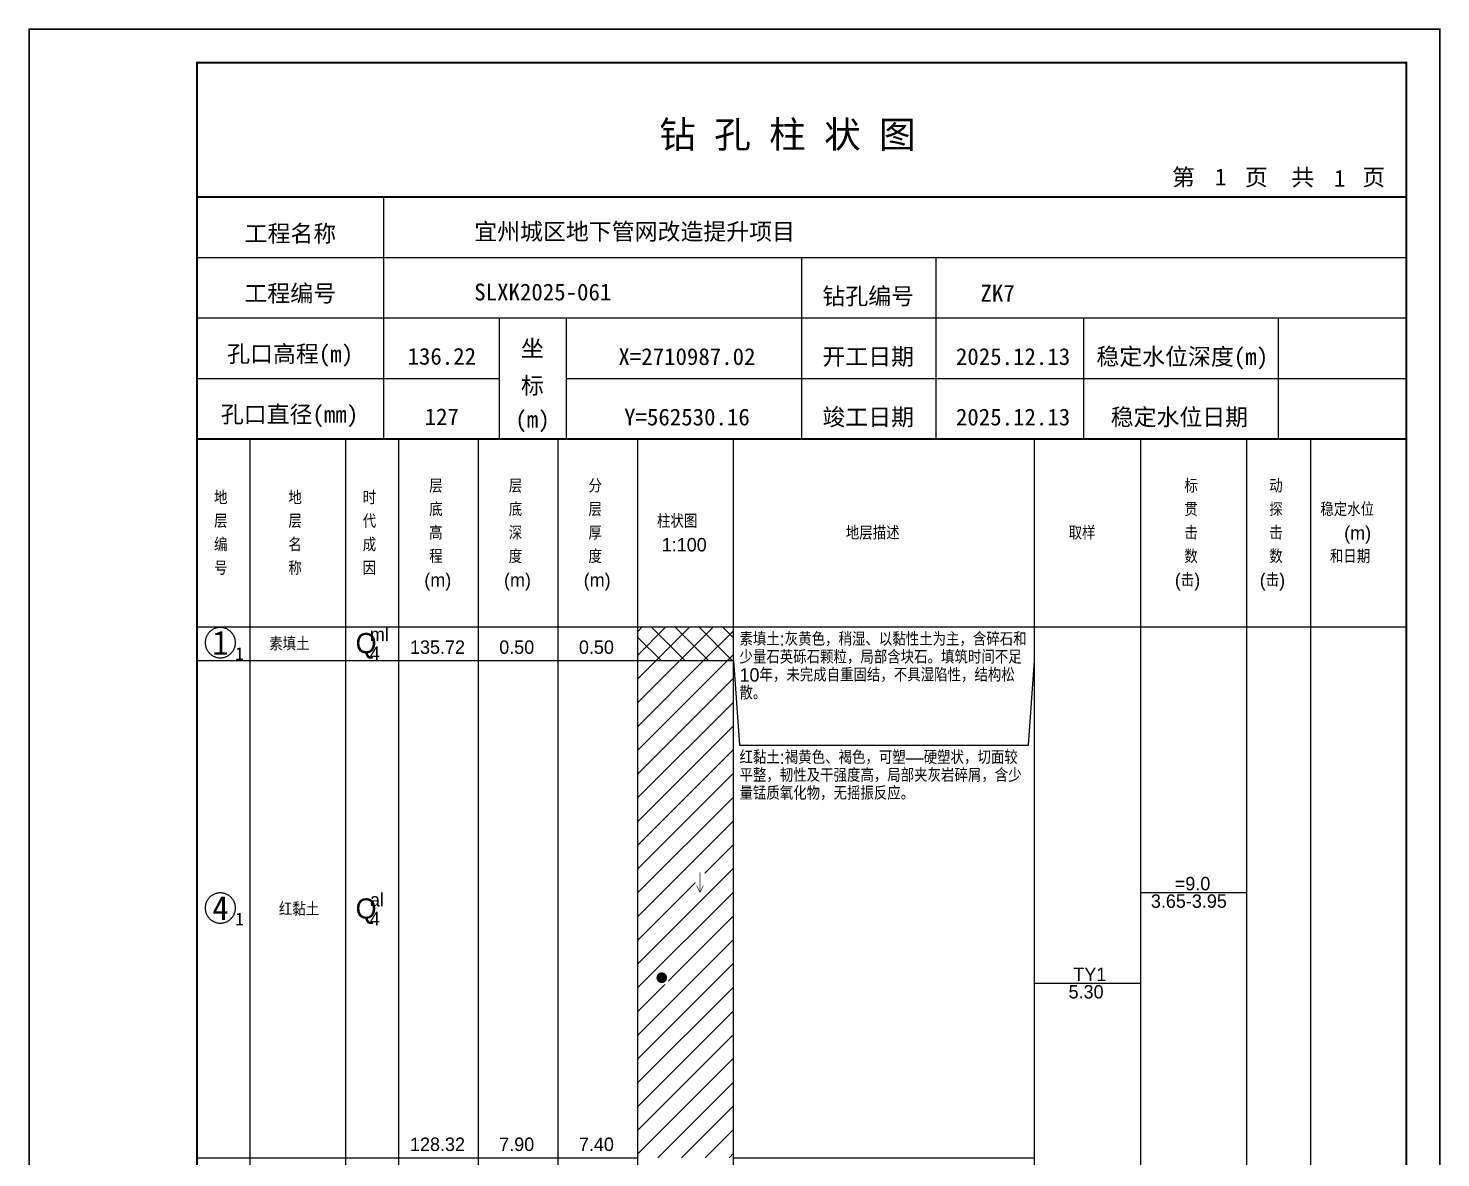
# Model space of a CAD drawing. Header units: millimetres. Extents: x 12489 to 89920, y 4630 to 4927.
# Drawn here: x 39769.3 to 39979.6, y 4758.7 to 4926.8 of the extents above; entities that cross this region are included whole.
import ezdxf
from ezdxf.enums import TextEntityAlignment as Align

# ---------------------------------------------------------------- set-up
doc = ezdxf.new("R2010")
doc.units = ezdxf.units.MM
doc.layers.add('GICAD_QUYANG', color=7, linetype='Continuous')
doc.layers.add('ZZT_TC', color=7, linetype='Continuous')
doc.styles.add('成果图图块', font='', dxfattribs={"height": 2.5})
doc.styles.add('成果图模板', font='')
doc.styles.add('成果图模板标题', font='simhei.ttf')
doc.styles.add('成果图表体', font='Comfont.shx', dxfattribs={"height": 2, "bigfont": 'Hztxt12a.shx'})
doc.styles.get('成果图图块').set_extended_font_data('FangSong_GB2312')
doc.styles.get('成果图模板').set_extended_font_data('FangSong_GB2312')

# ---------------------------------------------------------------- blocks, each defined once
blk = doc.blocks.new('DCBH-1-1-1213', base_point=(0.3, -0.11))
at = {"layer": 'ZZT_TC', "color": 7}
blk.add_polyline3d([(-0.19, 2.31, 0), (-0.3, 2.31, 0), (-0.41, 2.3, 0), (-0.52, 2.29, 0), (-0.63, 2.27, 0), (-0.73, 2.24, 0), (-0.84, 2.21, 0), (-0.95, 2.18, 0), (-1.05, 2.14, 0), (-1.15, 2.09, 0), (-1.25, 2.04, 0), (-1.35, 1.99, 0), (-1.44, 1.93, 0), (-1.53, 1.87, 0), (-1.62, 1.8, 0), (-1.7, 1.73, 0), (-1.78, 1.65, 0), (-1.86, 1.57, 0), (-1.93, 1.49, 0), (-2, 1.4, 0), (-2.06, 1.31, 0), (-2.12, 1.22, 0), (-2.17, 1.12, 0), (-2.22, 1.02, 0), (-2.27, 0.92, 0), (-2.31, 0.82, 0), (-2.34, 0.71, 0), (-2.37, 0.61, 0), (-2.4, 0.5, 0), (-2.41, 0.39, 0), (-2.43, 0.28, 0), (-2.44, 0.17, 0), (-2.44, 0.06, 0), (-2.44, -0.05, 0), (-2.43, -0.16, 0), (-2.41, -0.27, 0), (-2.4, -0.38, 0), (-2.37, -0.49, 0), (-2.34, -0.6, 0), (-2.31, -0.7, 0), (-2.27, -0.8, 0), (-2.22, -0.9, 0), (-2.17, -1, 0), (-2.12, -1.1, 0), (-2.06, -1.19, 0), (-2, -1.28, 0), (-1.93, -1.37, 0), (-1.86, -1.45, 0), (-1.78, -1.53, 0), (-1.7, -1.61, 0), (-1.62, -1.68, 0), (-1.53, -1.75, 0), (-1.44, -1.81, 0), (-1.35, -1.87, 0), (-1.25, -1.93, 0), (-1.15, -1.98, 0), (-1.05, -2.02, 0), (-0.95, -2.06, 0), (-0.84, -2.1, 0), (-0.73, -2.13, 0), (-0.63, -2.15, 0), (-0.52, -2.17, 0), (-0.41, -2.18, 0), (-0.3, -2.19, 0), (-0.19, -2.19, 0), (-0.08, -2.19, 0), (0.03, -2.18, 0), (0.14, -2.17, 0), (0.25, -2.15, 0), (0.36, -2.13, 0), (0.47, -2.1, 0), (0.57, -2.06, 0), (0.67, -2.02, 0), (0.77, -1.98, 0), (0.87, -1.93, 0), (0.97, -1.87, 0), (1.06, -1.81, 0), (1.15, -1.75, 0), (1.24, -1.68, 0), (1.32, -1.61, 0), (1.4, -1.53, 0), (1.48, -1.45, 0), (1.55, -1.37, 0), (1.62, -1.28, 0), (1.68, -1.19, 0), (1.74, -1.1, 0), (1.8, -1, 0), (1.85, -0.9, 0), (1.89, -0.8, 0), (1.93, -0.7, 0), (1.97, -0.6, 0), (2, -0.49, 0), (2.02, -0.38, 0), (2.04, -0.27, 0), (2.05, -0.16, 0), (2.06, -0.05, 0), (2.06, 0.06, 0), (2.06, 0.17, 0), (2.05, 0.28, 0), (2.04, 0.39, 0), (2.02, 0.5, 0), (2, 0.61, 0), (1.97, 0.71, 0), (1.93, 0.82, 0), (1.89, 0.92, 0), (1.85, 1.02, 0), (1.8, 1.12, 0), (1.74, 1.22, 0), (1.68, 1.31, 0), (1.62, 1.4, 0), (1.55, 1.49, 0), (1.48, 1.57, 0), (1.4, 1.65, 0), (1.32, 1.73, 0), (1.24, 1.8, 0), (1.15, 1.87, 0), (1.06, 1.93, 0), (0.97, 1.99, 0), (0.87, 2.04, 0), (0.77, 2.09, 0), (0.67, 2.14, 0), (0.57, 2.18, 0), (0.47, 2.21, 0), (0.36, 2.24, 0), (0.25, 2.27, 0), (0.14, 2.29, 0), (0.03, 2.3, 0), (-0.08, 2.31, 0), (-0.19, 2.31, 0)], dxfattribs=at)
at = {"style": '成果图图块'}
blk.add_text('1', height=3.57, dxfattribs=at).set_placement((-0.16, -1.74), align=Align.CENTER)
blk.add_text('1', height=1.91, dxfattribs=at).set_placement((2.03, -2.53))
blk = doc.blocks.new('DCBH-1-1-1214', base_point=(0.3, -0.11))
at = {"layer": 'ZZT_TC', "color": 7}
blk.add_polyline3d([(-0.19, 2.31, 0), (-0.3, 2.31, 0), (-0.41, 2.3, 0), (-0.52, 2.29, 0), (-0.63, 2.27, 0), (-0.73, 2.24, 0), (-0.84, 2.21, 0), (-0.95, 2.18, 0), (-1.05, 2.14, 0), (-1.15, 2.09, 0), (-1.25, 2.04, 0), (-1.35, 1.99, 0), (-1.44, 1.93, 0), (-1.53, 1.87, 0), (-1.62, 1.8, 0), (-1.7, 1.73, 0), (-1.78, 1.65, 0), (-1.86, 1.57, 0), (-1.93, 1.49, 0), (-2, 1.4, 0), (-2.06, 1.31, 0), (-2.12, 1.22, 0), (-2.17, 1.12, 0), (-2.22, 1.02, 0), (-2.27, 0.92, 0), (-2.31, 0.82, 0), (-2.34, 0.71, 0), (-2.37, 0.61, 0), (-2.4, 0.5, 0), (-2.41, 0.39, 0), (-2.43, 0.28, 0), (-2.44, 0.17, 0), (-2.44, 0.06, 0), (-2.44, -0.05, 0), (-2.43, -0.16, 0), (-2.41, -0.27, 0), (-2.4, -0.38, 0), (-2.37, -0.49, 0), (-2.34, -0.6, 0), (-2.31, -0.7, 0), (-2.27, -0.8, 0), (-2.22, -0.9, 0), (-2.17, -1, 0), (-2.12, -1.1, 0), (-2.06, -1.19, 0), (-2, -1.28, 0), (-1.93, -1.37, 0), (-1.86, -1.45, 0), (-1.78, -1.53, 0), (-1.7, -1.61, 0), (-1.62, -1.68, 0), (-1.53, -1.75, 0), (-1.44, -1.81, 0), (-1.35, -1.87, 0), (-1.25, -1.93, 0), (-1.15, -1.98, 0), (-1.05, -2.02, 0), (-0.95, -2.06, 0), (-0.84, -2.1, 0), (-0.73, -2.13, 0), (-0.63, -2.15, 0), (-0.52, -2.17, 0), (-0.41, -2.18, 0), (-0.3, -2.19, 0), (-0.19, -2.19, 0), (-0.08, -2.19, 0), (0.03, -2.18, 0), (0.14, -2.17, 0), (0.25, -2.15, 0), (0.36, -2.13, 0), (0.47, -2.1, 0), (0.57, -2.06, 0), (0.67, -2.02, 0), (0.77, -1.98, 0), (0.87, -1.93, 0), (0.97, -1.87, 0), (1.06, -1.81, 0), (1.15, -1.75, 0), (1.24, -1.68, 0), (1.32, -1.61, 0), (1.4, -1.53, 0), (1.48, -1.45, 0), (1.55, -1.37, 0), (1.62, -1.28, 0), (1.68, -1.19, 0), (1.74, -1.1, 0), (1.8, -1, 0), (1.85, -0.9, 0), (1.89, -0.8, 0), (1.93, -0.7, 0), (1.97, -0.6, 0), (2, -0.49, 0), (2.02, -0.38, 0), (2.04, -0.27, 0), (2.05, -0.16, 0), (2.06, -0.05, 0), (2.06, 0.06, 0), (2.06, 0.17, 0), (2.05, 0.28, 0), (2.04, 0.39, 0), (2.02, 0.5, 0), (2, 0.61, 0), (1.97, 0.71, 0), (1.93, 0.82, 0), (1.89, 0.92, 0), (1.85, 1.02, 0), (1.8, 1.12, 0), (1.74, 1.22, 0), (1.68, 1.31, 0), (1.62, 1.4, 0), (1.55, 1.49, 0), (1.48, 1.57, 0), (1.4, 1.65, 0), (1.32, 1.73, 0), (1.24, 1.8, 0), (1.15, 1.87, 0), (1.06, 1.93, 0), (0.97, 1.99, 0), (0.87, 2.04, 0), (0.77, 2.09, 0), (0.67, 2.14, 0), (0.57, 2.18, 0), (0.47, 2.21, 0), (0.36, 2.24, 0), (0.25, 2.27, 0), (0.14, 2.29, 0), (0.03, 2.3, 0), (-0.08, 2.31, 0), (-0.19, 2.31, 0)], dxfattribs=at)
at = {"style": '成果图图块'}
blk.add_text('4', height=3.57, dxfattribs=at).set_placement((-0.16, -1.74), align=Align.CENTER)
blk.add_text('1', height=1.91, dxfattribs=at).set_placement((2.03, -2.53))
blk = doc.blocks.new('gkqy1.dwg', base_point=(0.8, 0))
blk.add_wipeout([(-0.2, -0.2), (1.8, -0.2), (1.8, 1.8), (-0.2, 1.8)])
at = {"layer": 'GICAD_QUYANG'}
h = blk.add_hatch(color=7, dxfattribs=at)
edge = h.paths.add_edge_path()
edge.add_arc((0.8, 0.8), 0.8, 0, 360)
blk = doc.blocks.new('zztSLbg.dwg', base_point=(0.5, 0))
blk.add_wipeout([(-0.2, -0.2), (1.2, -0.2), (1.2, 3.2), (-0.2, 3.2)])
at = {"color": 7, "const_width": 0.1}
for points in [[(0.5, 3), (0.5, 0)], [(0, 1), (0.5, 0), (1, 1)]]:
    blk.add_lwpolyline(points, dxfattribs=at)
blk = doc.blocks.new('钻孔柱状图路桥昇龙制图梁世成校核莫家里.dwg125', base_point=(25, 236))
for p, q in [((52.82, 236), (52.82, 272)), ((25, 263), (205, 263)), ((115, 236), (115, 263)), ((135, 236), (135, 263)), ((25, 254), (205, 254)), ((70, 236), (70, 254)), ((80, 236), (80, 254)), ((157, 236), (157, 254)), ((185.95, 236), (185.95, 254)), ((25, 245), (70, 245)), ((80, 245), (205, 245))]:
    blk.add_line(p, q)
for points, const_width in [([(0, 0), (210, 0), (210, 297), (0, 297)], 0.25), ([(25, 5), (205, 5), (205, 292), (25, 292)], 0.3)]:
    blk.add_lwpolyline(points, close=True, dxfattribs=dict(const_width=const_width))
at = {"const_width": 0.3}
for points in [[(25, 272), (205, 272)], [(25, 236), (205, 236)]]:
    blk.add_lwpolyline(points, dxfattribs=at)
for s, height, style, p in [('钻 孔 柱 状 图', 4, '成果图模板标题', (93.8, 279.31)), ('第', 2.5, '成果图模板', (170.12, 273.7)), ('页', 2.5, '成果图模板', (180.96, 273.7)), ('共', 2.5, '成果图模板', (187.88, 273.7)), ('页', 2.5, '成果图模板', (198.44, 273.7)), ('工程名称', 2.5, '成果图模板', (32.07, 265.32)), ('宜州城区地下管网改造提升项目', 2.5, '成果图模板', (66.26, 265.61)), ('工程编号', 2.5, '成果图模板', (32.05, 256.41)), ('SLXK2025-061', 2.5, '成果图模板', (66.26, 256.61)), ('钻孔编号', 2.5, '成果图模板', (118.08, 256)), ('ZK7', 2.5, '成果图模板', (141.61, 256.43)), ('孔口高程(m)', 2.5, '成果图模板', (29.48, 247.41)), ('坐', 2.5, '成果图模板', (73.21, 248.24)), ('开工日期', 2.5, '成果图模板', (118.08, 247)), ('稳定水位深度(m)', 2.5, '成果图模板', (158.86, 247)), ('标', 2.5, '成果图模板', (73.21, 242.7)), ('孔口直径(mm)', 2.5, '成果图模板', (28.54, 238.41)), ('(m) ', 2.5, '成果图模板', (72.38, 237.65)), ('竣工日期', 2.5, '成果图模板', (118.08, 238)), ('稳定水位日期', 2.5, '成果图模板', (160.99, 238))]:
    blk.add_text(s, height=height, dxfattribs=dict(style=style)).set_placement(p)
at = {"style": '成果图模板'}
for s, p in [('1', (177.35, 273.74)), ('1', (195.08, 273.53)), ('136.22', (61.43, 247.04)), ('X=2710987.02', (97.92, 247)), ('2025.12.13', (146.46, 247)), ('127', (61.43, 238.04)), ('Y=562530.16', (97.92, 238)), ('2025.12.13', (146.46, 238))]:
    blk.add_text(s, height=2.5, dxfattribs=at).set_placement(p, align=Align.CENTER)

msp = doc.modelspace()

# ---------------------------------------------------------------- hatches: boundary and pattern name
at = {"linetype": 'Continuous'}
h = msp.add_hatch(dxfattribs=at)
h.set_pattern_fill('GKSTT', scale=0.5, style=0, pattern_type=2)
h.set_pattern_definition([(45, (0, 0), (-1.76776695, 1.76776695), []), (135, (0, 0), (-1.76776695, -1.76776695), [])])
h.paths.add_polyline_path([(39860.06, 4832.71), (39874.29, 4832.71), (39874.29, 4837.71), (39860.06, 4837.71)])
h = msp.add_hatch(dxfattribs=at)
h.set_pattern_fill('GKNXT', scale=0.5, style=0, pattern_type=2)
h.set_pattern_definition([(45, (0, 0), (-1.76776695, 1.76776695), [])])
h.paths.add_polyline_path([(39860.06, 4758.71), (39874.29, 4758.71), (39874.29, 4832.71), (39860.06, 4832.71)])

# ---------------------------------------------------------------- linework, layer by layer
at = {"color": 0}
for p, q in [((39794.45, 4837.71), (39802.35, 4837.71)), ((39794.45, 4832.71), (39794.45, 4837.71)), ((39802.35, 4832.71), (39802.35, 4837.71)), ((39794.45, 4832.71), (39802.35, 4832.71)), ((39794.45, 4832.71), (39802.35, 4832.71)), ((39794.45, 4758.71), (39794.45, 4832.71)), ((39802.35, 4758.71), (39802.35, 4832.71)), ((39794.45, 4758.71), (39802.35, 4758.71))]:
    msp.add_line(p, q, dxfattribs=at)
for points in [[(39794.45, 4865.71), (39802.35, 4865.71)], [(39794.45, 4837.71), (39794.45, 4865.71)], [(39802.35, 4837.71), (39802.35, 4865.71)], [(39802.35, 4865.71), (39816.58, 4865.71)], [(39802.35, 4837.71), (39802.35, 4865.71)], [(39816.58, 4837.71), (39816.58, 4865.71)], [(39816.58, 4865.71), (39824.49, 4865.71)], [(39816.58, 4837.71), (39816.58, 4865.71)], [(39824.49, 4837.71), (39824.49, 4865.71)], [(39824.49, 4865.71), (39836.35, 4865.71)], [(39824.49, 4837.71), (39824.49, 4865.71)], [(39836.35, 4837.71), (39836.35, 4865.71)], [(39836.35, 4865.71), (39848.2, 4865.71)], [(39836.35, 4837.71), (39836.35, 4865.71)], [(39848.2, 4837.71), (39848.2, 4865.71)], [(39848.2, 4865.71), (39860.06, 4865.71)], [(39848.2, 4837.71), (39848.2, 4865.71)], [(39860.06, 4837.71), (39860.06, 4865.71)], [(39860.06, 4865.71), (39874.29, 4865.71)], [(39860.06, 4837.71), (39860.06, 4865.71)], [(39874.29, 4837.71), (39874.29, 4865.71)], [(39874.29, 4865.71), (39919.11, 4865.71)], [(39874.29, 4837.71), (39874.29, 4865.71)], [(39919.11, 4837.71), (39919.11, 4865.71)], [(39919.11, 4865.71), (39934.92, 4865.71)], [(39919.11, 4837.71), (39919.11, 4865.71)], [(39934.92, 4837.71), (39934.92, 4865.71)], [(39934.92, 4865.71), (39950.73, 4865.71)], [(39934.92, 4837.71), (39934.92, 4865.71)], [(39950.73, 4837.71), (39950.73, 4865.71)], [(39950.73, 4865.71), (39960.22, 4865.71)], [(39950.73, 4837.71), (39950.73, 4865.71)], [(39960.22, 4837.71), (39960.22, 4865.71)], [(39960.22, 4865.71), (39974.45, 4865.71)], [(39960.22, 4837.71), (39960.22, 4865.71)], [(39974.45, 4837.71), (39974.45, 4865.71)], [(39794.45, 4837.71), (39802.35, 4837.71)], [(39794.45, 4643.71), (39794.45, 4837.71)], [(39794.45, 4837.71), (39802.35, 4837.71)], [(39802.35, 4643.71), (39802.35, 4837.71)], [(39802.35, 4837.71), (39816.58, 4837.71)], [(39802.35, 4643.71), (39802.35, 4837.71)], [(39802.35, 4837.71), (39816.58, 4837.71)], [(39802.35, 4837.71), (39816.58, 4837.71)], [(39802.35, 4832.71), (39802.35, 4837.71)], [(39816.58, 4643.71), (39816.58, 4837.71)], [(39816.58, 4832.71), (39816.58, 4837.71)], [(39816.58, 4837.71), (39824.49, 4837.71)], [(39816.58, 4643.71), (39816.58, 4837.71)], [(39816.58, 4837.71), (39824.49, 4837.71)], [(39816.58, 4837.71), (39824.49, 4837.71)], [(39816.58, 4832.71), (39816.58, 4837.71)], [(39824.49, 4643.71), (39824.49, 4837.71)], [(39824.49, 4832.71), (39824.49, 4837.71)], [(39824.49, 4837.71), (39836.35, 4837.71)], [(39824.49, 4643.71), (39824.49, 4837.71)], [(39824.49, 4837.71), (39836.35, 4837.71)], [(39824.49, 4837.71), (39836.35, 4837.71)], [(39824.49, 4832.71), (39824.49, 4837.71)], [(39836.35, 4643.71), (39836.35, 4837.71)], [(39836.35, 4832.71), (39836.35, 4837.71)], [(39836.35, 4837.71), (39848.2, 4837.71)], [(39836.35, 4643.71), (39836.35, 4837.71)], [(39836.35, 4837.71), (39848.2, 4837.71)], [(39836.35, 4837.71), (39848.2, 4837.71)], [(39836.35, 4832.71), (39836.35, 4837.71)], [(39848.2, 4643.71), (39848.2, 4837.71)], [(39848.2, 4832.71), (39848.2, 4837.71)], [(39848.2, 4837.71), (39860.06, 4837.71)], [(39848.2, 4643.71), (39848.2, 4837.71)], [(39848.2, 4837.71), (39860.06, 4837.71)], [(39848.2, 4837.71), (39860.06, 4837.71)], [(39848.2, 4832.71), (39848.2, 4837.71)], [(39860.06, 4643.71), (39860.06, 4837.71)], [(39860.06, 4832.71), (39860.06, 4837.71)], [(39860.06, 4837.71), (39874.29, 4837.71)], [(39860.06, 4643.71), (39860.06, 4837.71)], [(39860.06, 4837.71), (39874.29, 4837.71)], [(39874.29, 4643.71), (39874.29, 4837.71)], [(39874.29, 4837.71), (39919.11, 4837.71)], [(39874.29, 4643.71), (39874.29, 4837.71)], [(39874.29, 4837.71), (39919.11, 4837.71)], [(39874.29, 4832.71), (39874.29, 4837.71)], [(39919.11, 4643.71), (39919.11, 4837.71)], [(39919.11, 4832.71), (39919.11, 4837.71)], [(39919.11, 4837.71), (39934.92, 4837.71)], [(39919.11, 4643.71), (39919.11, 4837.71)], [(39919.11, 4837.71), (39934.92, 4837.71)], [(39934.92, 4643.71), (39934.92, 4837.71)], [(39934.92, 4837.71), (39950.73, 4837.71)], [(39934.92, 4643.71), (39934.92, 4837.71)], [(39934.92, 4837.71), (39950.73, 4837.71)], [(39950.73, 4643.71), (39950.73, 4837.71)], [(39950.73, 4837.71), (39960.22, 4837.71)], [(39950.73, 4643.71), (39950.73, 4837.71)], [(39950.73, 4837.71), (39960.22, 4837.71)], [(39960.22, 4643.71), (39960.22, 4837.71)], [(39960.22, 4837.71), (39974.45, 4837.71)], [(39960.22, 4643.71), (39960.22, 4837.71)], [(39960.22, 4837.71), (39974.45, 4837.71)], [(39974.45, 4643.71), (39974.45, 4837.71)], [(39802.35, 4832.71), (39816.58, 4832.71)], [(39802.35, 4832.71), (39816.58, 4832.71)], [(39802.35, 4758.71), (39802.35, 4832.71)], [(39816.58, 4758.71), (39816.58, 4832.71)], [(39816.58, 4832.71), (39824.49, 4832.71)], [(39816.58, 4832.71), (39824.49, 4832.71)], [(39816.58, 4758.71), (39816.58, 4832.71)], [(39824.49, 4758.71), (39824.49, 4832.71)], [(39824.49, 4832.71), (39836.35, 4832.71)], [(39824.49, 4832.71), (39836.35, 4832.71)], [(39824.49, 4758.71), (39824.49, 4832.71)], [(39836.35, 4758.71), (39836.35, 4832.71)], [(39836.35, 4832.71), (39848.2, 4832.71)], [(39836.35, 4832.71), (39848.2, 4832.71)], [(39836.35, 4758.71), (39836.35, 4832.71)], [(39848.2, 4758.71), (39848.2, 4832.71)], [(39848.2, 4832.71), (39860.06, 4832.71)], [(39848.2, 4832.71), (39860.06, 4832.71)], [(39848.2, 4758.71), (39848.2, 4832.71)], [(39860.06, 4758.71), (39860.06, 4832.71)], [(39874.29, 4832.71), (39875.19, 4820.11)], [(39874.29, 4758.71), (39874.29, 4832.71)], [(39918.22, 4820.11), (39919.11, 4832.71)], [(39919.11, 4758.71), (39919.11, 4832.71)], [(39875.19, 4820.11), (39918.22, 4820.11)], [(39934.92, 4798.21), (39950.73, 4798.21)], [(39919.11, 4784.71), (39934.92, 4784.71)], [(39802.35, 4758.71), (39816.58, 4758.71)], [(39816.58, 4758.71), (39824.49, 4758.71)], [(39824.49, 4758.71), (39836.35, 4758.71)], [(39836.35, 4758.71), (39848.2, 4758.71)], [(39848.2, 4758.71), (39860.06, 4758.71)], [(39874.29, 4758.71), (39919.11, 4758.71)]]:
    msp.add_lwpolyline(points, dxfattribs=at)
at = {"color": 7, "flags": 128}
msp.add_lwpolyline([(39860.06, 4832.71), (39874.29, 4832.71)], dxfattribs=at)

# ---------------------------------------------------------------- block references
for name, p in [('DCBH-1-1-1213', (39798.4, 4835.21)), ('DCBH-1-1-1214', (39798.4, 4795.71))]:
    msp.add_blockref(name, p)

# ---------------------------------------------------------------- texts
at = {"color": 0, "style": '成果图表体'}
for s, height, p in [('层', 2, (39829, 4857.71)), ('层', 2, (39840.85, 4857.71)), ('分', 2, (39852.71, 4857.71)), ('标', 2, (39941.41, 4857.71)), ('动', 2, (39954.05, 4857.71)), ('地', 2, (39796.98, 4855.96)), ('地', 2, (39808.05, 4855.96)), ('时', 2, (39819.11, 4855.96)), ('底', 2, (39829, 4854.21)), ('底', 2, (39840.85, 4854.21)), ('层', 2, (39852.71, 4854.21)), ('贯', 2, (39941.41, 4854.21)), ('探', 2, (39954.05, 4854.21)), ('稳定水位', 2, (39961.65, 4854.21)), ('层', 2, (39796.98, 4852.46)), ('层', 2, (39808.05, 4852.46)), ('代', 2, (39819.11, 4852.46)), ('高', 2, (39829, 4850.71)), ('深', 2, (39840.85, 4850.71)), ('厚', 2, (39852.71, 4850.71)), ('柱状图', 2, (39862.91, 4852.46)), ('地层描述', 2, (39891.02, 4850.71)), ('取样', 2, (39924.18, 4850.71)), ('击', 2, (39941.41, 4850.71)), ('击', 2, (39954.05, 4850.71)), ('(m)', 2, (39965.2, 4850.71)), ('编', 2, (39796.98, 4848.96)), ('名', 2, (39808.05, 4848.96)), ('成', 2, (39819.11, 4848.96)), ('1:100', 2, (39863.62, 4848.96)), ('程', 2, (39829, 4847.21)), ('度', 2, (39840.85, 4847.21)), ('度', 2, (39852.71, 4847.21)), ('数', 2, (39941.41, 4847.21)), ('数', 2, (39954.05, 4847.21)), ('和日期', 2, (39963.07, 4847.21)), ('号', 2, (39796.98, 4845.46)), ('称', 2, (39808.05, 4845.46)), ('因', 2, (39819.11, 4845.46)), ('(m)', 2, (39828.28, 4843.71)), ('(m)', 2, (39840.14, 4843.71)), ('(m)', 2, (39852, 4843.71)), ('(击)', 2, (39939.99, 4843.71)), ('(击)', 2, (39952.63, 4843.71)), ('素填土', 2, (39805.2, 4834.21)), ('Q', 3, (39818.05, 4833.81)), ('ml', 2, (39820.18, 4835.61)), ('4', 2, (39820.18, 4832.81)), ('135.72', 2, (39826.15, 4833.71)), ('0.50', 2, (39839.43, 4833.71)), ('0.50', 2, (39851.29, 4833.71)), ('=9.0', 2, (39939.99, 4798.51)), ('al', 2, (39820.18, 4796.11)), ('3.65-3.95', 2, (39936.43, 4795.91)), ('红黏土', 2, (39806.63, 4794.71)), ('Q', 3, (39818.05, 4794.31)), ('4', 2, (39820.18, 4793.31)), ('TY1', 2, (39924.89, 4785.01)), ('5.30', 2, (39924.18, 4782.41)), ('128.32', 2, (39826.15, 4759.71)), ('7.90', 2, (39839.43, 4759.71)), ('7.40', 2, (39851.29, 4759.71))]:
    msp.add_text(s, height=height, dxfattribs=at).set_placement(p)
at = {"color": 0, "char_height": 2, "width": 43.0292, "attachment_point": 1, "line_spacing_factor": 0.8, "style": '成果图表体'}
for s, insert in [('素填土:灰黄色，稍湿、以黏性土为主，含碎石和少量石英砾石颗粒，局部含块石。填筑时间不足10年，未完成自重固结，不具湿陷性，结构松散。', (39875.19, 4836.91)), ('红黏土:褐黄色、褐色，可塑—硬塑状，切面较平整，韧性及干强度高，局部夹灰岩碎屑，含少量锰质氧化物，无摇振反应。', (39875.19, 4819.31))]:
    msp.add_mtext(s, dxfattribs=dict(at, insert=insert))

# ---------------------------------------------------------------- next in the draw order: block references
for name, p in [('zztSLbg.dwg', (39869.31, 4798.21)), ('gkqy1.dwg', (39863.62, 4784.71))]:
    msp.add_blockref(name, p)

# ---------------------------------------------------------------- next in the draw order: block references
msp.add_blockref('钻孔柱状图路桥昇龙制图梁世成校核莫家里.dwg125', (39794.45, 4865.71))

doc.saveas('drawing.dxf')
